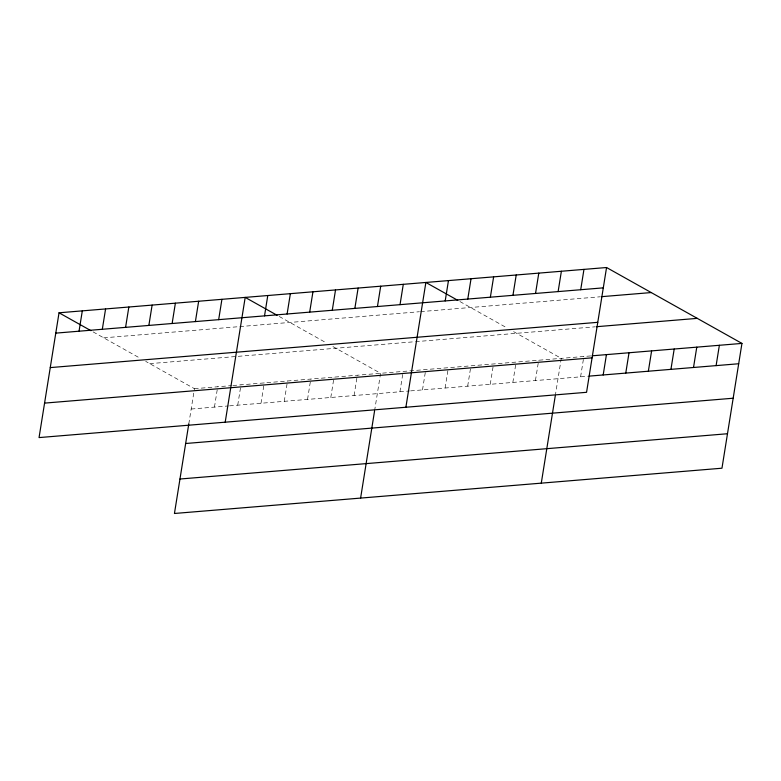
<?xml version="1.0" encoding="UTF-8"?>
<svg xmlns="http://www.w3.org/2000/svg" width="781" height="781" viewBox="0 0 781 781"><rect width="100%" height="100%" fill="white"/><g stroke="black" fill="none" stroke-linecap="round" stroke-linejoin="round"><path stroke-width="0.59" stroke-dasharray="3.9 2.93" d="M188.787 423.966L194.44 388.694L145.666 361.349M214.453 407.106L217.704 386.761M237.717 405.183L240.978 384.838M260.991 403.25L264.242 382.915M284.255 401.327L287.515 380.991M307.529 399.403L310.779 379.068M330.793 397.48L334.053 377.145M354.066 395.557L357.327 375.222M374.577 410.865L380.591 373.298L330.793 345.387M399.921 391.769L402.986 372.625M422.501 389.895L425.567 370.76M445.092 388.03L448.157 368.886M467.673 386.165L470.738 367.021M490.263 384.301L493.328 365.157M512.844 382.426L515.909 363.292M535.424 380.562L538.685 360.226M555.252 395.928L561.275 358.352L512.502 331.017M580.595 376.823L583.856 356.487M103.717 337.841L238.683 326.683M239.845 326.585L419.436 311.726M420.627 311.629L600.12 296.79M149.757 363.643L414.36 341.766M415.551 341.668L595.044 326.819M194.44 388.694L231.664 385.609M232.836 385.511L590.992 355.902M191.179 409.029L228.413 405.944M229.575 405.856L409.429 390.978M410.621 390.881L587.732 376.237M459.911 301.544L507.386 328.147M279.237 316.481L326.702 343.093M93.085 331.876L140.551 358.479"/><path stroke-width="1.17" d="M59.034 312.79L39.05 437.585L586.56 392.306L606.554 267.522L59.034 312.79L90.957 330.685M79.047 331.203L82.308 310.867M102.321 329.279L105.581 308.944M125.585 327.356L128.845 307.021M148.859 325.433L152.119 305.098M172.123 323.51L175.383 303.174M195.396 321.587L198.657 301.251M188.787 423.966L174.446 513.478L721.966 468.209L741.95 343.415L606.554 267.522M218.67 319.663L221.921 299.318M225.201 422.189L245.195 297.395L277.109 315.29M264.525 315.866L267.776 295.53M287.105 314.001L290.366 293.666M309.686 312.136L312.947 291.791M332.276 310.262L335.527 289.927M354.857 308.397L358.118 288.062M377.448 306.533L380.698 286.197M360.607 498.093L374.577 410.865M400.028 304.658L403.289 284.323M405.886 407.252L425.87 282.458L457.783 300.343M445.199 300.929L448.46 280.594M467.78 299.064L471.041 278.719M490.37 297.19L493.631 276.855M512.951 295.325L516.212 274.99M535.541 293.461L538.792 273.116M558.122 291.586L561.383 271.251M541.282 483.146L555.252 395.928M580.713 289.722L583.963 269.386M603.186 374.958L606.437 354.623M625.766 373.093L629.027 352.748M648.357 371.219L651.608 350.884M670.938 369.354L674.198 349.019M693.518 367.49L696.779 347.154M716.109 365.625L719.369 345.28M55.783 333.126L603.293 287.857M601.311 296.692L651.237 292.563M50.257 367.597L597.768 322.328M596.235 326.722L697.267 318.365M592.174 355.804L741.95 343.415M44.576 403.113L592.086 357.844M588.923 376.139L738.689 363.751M185.663 443.501L733.174 398.222M179.972 479.017L727.482 433.738"/></g></svg>
